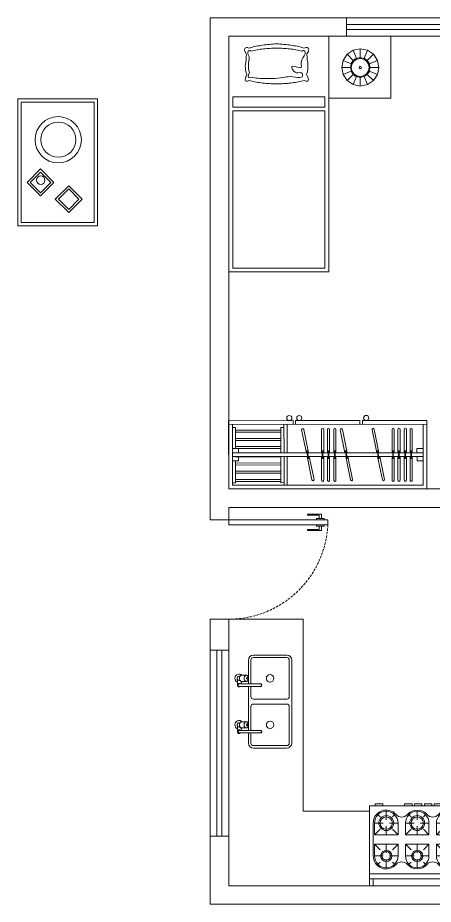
# Model space of a CAD drawing. Header units: centimetres. Extents: x 35234 to 67506, y -7058 to -4021.
# Drawn here: x 52459 to 52794, y -6008 to -5293 of the extents above; entities that cross this region are included whole.
import ezdxf

# ---------------------------------------------------------------- set-up
doc = ezdxf.new("R2010")
doc.units = ezdxf.units.CM
doc.header["$LTSCALE"] = 0.3
doc.linetypes.add('HIDDEN', pattern=[9.525, 6.35, -3.175])
for name, color, linetype, lineweight in [('Blocos', 242, 'Continuous', 5), ('Janelas', 86, 'Continuous', 5), ('Paredes', 87, 'Continuous', 20), ('Portas', 152, 'Continuous', 5)]:
    doc.layers.add(name, color=color, linetype=linetype, lineweight=lineweight)
doc.layers.get('0').off()

# ---------------------------------------------------------------- blocks, each defined once
blk = doc.blocks.new('Porta 80')
for p, q in [((-5, 75), (-8.5, 75)), ((-8.5, 75), (-8.5, 63.5)), ((-7.75, 63.5), (-7.75, 73)), ((-7.75, 73), (-5, 73)), ((-4, 77), (-5, 77)), ((-5, 77), (-5, 71)), ((0, 77), (1, 77)), ((1, 77), (1, 71)), ((1, 75), (4.5, 75)), ((3.75, 73), (1, 73)), ((3.75, 63.5), (3.75, 73)), ((4.5, 75), (4.5, 63.5)), ((-5, 71), (-4, 71)), ((1, 71), (0, 71)), ((-8.5, 63.5), (-7.75, 63.5)), ((4.5, 63.5), (3.75, 63.5))]:
    blk.add_line(p, q)
blk.add_lwpolyline([(-4, 0), (0, 0), (0, 80), (-4, 80)], close=True)
at = {"linetype": 'HIDDEN'}
blk.add_arc((0, 0), 80.1, 92.86241, 180, dxfattribs=at)
blk = doc.blocks.new('Janela 150')
for p, q in [((150, 15), (0, 15)), ((0, 15), (0, 0)), ((150, 0), (150, 15)), ((150, 9.5), (0, 9.5)), ((0, 5.5), (150, 5.5)), ((0, 0), (150, 0))]:
    blk.add_line(p, q)
blk = doc.blocks.new('mesa_centro_sala')
at = {"layer": 'Blocos'}
for p, q in [((0, -51.26), (0, 51.26)), ((0, 51.26), (64.29, 51.26)), ((64.29, 51.26), (64.29, -51.26)), ((2.7, -48.56), (2.7, 48.56)), ((2.7, 48.56), (61.59, 48.56)), ((61.59, 48.56), (61.59, -48.56)), ((18.4, -5.37), (7.56, -16.21)), ((29.24, -16.21), (18.4, -5.37)), ((18.4, -7.91), (10.1, -16.21)), ((26.7, -16.21), (18.4, -7.91)), ((7.56, -16.21), (18.4, -27.05)), ((10.1, -16.21), (18.4, -24.51)), ((18.4, -27.05), (29.24, -16.21)), ((18.4, -24.51), (26.7, -16.21)), ((41.16, -18.87), (30.31, -29.71)), ((41.16, -21.41), (32.86, -29.71)), ((52, -29.71), (41.16, -18.87)), ((49.45, -29.71), (41.16, -21.41)), ((30.31, -29.71), (41.16, -40.55)), ((32.86, -29.71), (41.16, -38.01)), ((41.16, -38.01), (49.45, -29.71)), ((41.16, -40.55), (52, -29.71)), ((61.59, -48.56), (2.7, -48.56)), ((64.29, -51.26), (0, -51.26))]:
    blk.add_line(p, q, dxfattribs=at)
for centre, radius in [((32.72, 18.23), 18.67), ((32.72, 18.23), 14.17), ((18.62, -14.37), 3.38)]:
    blk.add_circle(centre, radius, dxfattribs=at)
blk = doc.blocks.new('cama_solteiro')
at = {"layer": 'Blocos'}
for p, q in [((40.45, 0), (-40.45, 0)), ((-40.45, 0), (-40.45, -190)), ((40.45, -190), (40.45, 0)), ((40.45, 0), (90.45, 0)), ((40.45, -50), (40.45, 0)), ((90.45, 0), (90.45, -50)), ((-14.4, -7.33), (-13.09, -7.12)), ((-13.09, -7.12), (-11.75, -6.93)), ((-11.75, -6.93), (-10.39, -6.76)), ((-10.39, -6.76), (-9.01, -6.6)), ((-9.01, -6.6), (-7.6, -6.46)), ((-7.6, -6.46), (-6.17, -6.33)), ((-6.17, -6.33), (-4.72, -6.23)), ((-4.72, -6.23), (-3.24, -6.13)), ((-3.24, -6.13), (-1.74, -6.06)), ((-1.74, -6.06), (-0.24, -6.13)), ((-0.24, -6.13), (1.25, -6.23)), ((1.25, -6.23), (2.71, -6.33)), ((2.71, -6.33), (4.14, -6.46)), ((4.14, -6.46), (5.56, -6.6)), ((5.56, -6.6), (6.94, -6.76)), ((6.94, -6.76), (8.3, -6.93)), ((8.3, -6.93), (9.64, -7.12)), ((9.64, -7.12), (10.95, -7.33)), ((-27.64, -10.75), (-27.11, -9.62)), ((-27.36, -12.25), (-27.64, -10.75)), ((-26.3, -14.12), (-27.36, -12.25)), ((-27.11, -9.62), (-26.18, -9.02)), ((-26.19, -15.18), (-26.3, -14.12)), ((-26.18, -9.02), (-25.17, -8.99)), ((-25.17, -8.99), (-24.11, -9.56)), ((-24.74, -12), (-25.12, -12.95)), ((-25.12, -12.95), (-24.9, -14.2)), ((-24.9, -14.2), (-24.11, -15.74)), ((-24.03, -11.48), (-24.74, -12)), ((-24.11, -9.56), (-22.98, -9.23)), ((-23.28, -11.45), (-24.03, -11.48)), ((-22.49, -11.93), (-23.28, -11.45)), ((-22.98, -9.23), (-21.82, -8.91)), ((-21.24, -11.64), (-22.49, -11.93)), ((-21.82, -8.91), (-20.64, -8.6)), ((-19.99, -11.36), (-21.24, -11.64)), ((-20.64, -8.6), (-19.44, -8.32)), ((-18.74, -11.11), (-19.99, -11.36)), ((-19.44, -8.32), (-18.21, -8.05)), ((-17.47, -10.88), (-18.74, -11.11)), ((-18.21, -8.05), (-16.96, -7.79)), ((-16.2, -10.66), (-17.47, -10.88)), ((-16.96, -7.79), (-15.7, -7.55)), ((-14.93, -10.47), (-16.2, -10.66)), ((-15.7, -7.55), (-14.4, -7.33)), ((-13.64, -10.29), (-14.93, -10.47)), ((-12.35, -10.14), (-13.64, -10.29)), ((-11.05, -10), (-12.35, -10.14)), ((-9.75, -9.88), (-11.05, -10)), ((-8.43, -9.78), (-9.75, -9.88)), ((-7.11, -9.7), (-8.43, -9.78)), ((-5.78, -9.64), (-7.11, -9.7)), ((-4.45, -9.59), (-5.78, -9.64)), ((-3.1, -9.57), (-4.45, -9.59)), ((-1.74, -9.56), (-3.1, -9.57)), ((-0.4, -9.57), (-1.74, -9.56)), ((0.93, -9.59), (-0.4, -9.57)), ((2.26, -9.64), (0.93, -9.59)), ((3.57, -9.7), (2.26, -9.64)), ((4.88, -9.78), (3.57, -9.7)), ((6.18, -9.88), (4.88, -9.78)), ((7.48, -10), (6.18, -9.88)), ((8.76, -10.14), (7.48, -10)), ((10.04, -10.29), (8.76, -10.14)), ((11.3, -10.47), (10.04, -10.29)), ((10.95, -7.33), (12.24, -7.55)), ((12.56, -10.66), (11.3, -10.47)), ((12.24, -7.55), (13.5, -7.79)), ((13.82, -10.88), (12.56, -10.66)), ((13.5, -7.79), (14.74, -8.05)), ((15.06, -11.11), (13.82, -10.88)), ((14.74, -8.05), (15.95, -8.32)), ((16.3, -11.36), (15.06, -11.11)), ((15.95, -8.32), (17.14, -8.6)), ((17.53, -11.64), (16.3, -11.36)), ((17.14, -8.6), (18.31, -8.91)), ((18.75, -11.93), (17.53, -11.64)), ((18.31, -8.91), (19.45, -9.23)), ((19.55, -11.45), (18.75, -11.93)), ((19.45, -9.23), (20.56, -9.56)), ((20.32, -11.48), (19.55, -11.45)), ((21, -12), (20.32, -11.48)), ((20.37, -15.74), (21.19, -14.2)), ((20.56, -9.56), (21.8, -8.99)), ((21.39, -12.95), (21, -12)), ((21.19, -14.2), (21.39, -12.95)), ((21.8, -8.99), (22.88, -9.02)), ((22.75, -14.12), (22.71, -15.18)), ((23.85, -12.25), (22.75, -14.12)), ((22.88, -9.02), (23.75, -9.62)), ((23.75, -9.62), (24.18, -10.75)), ((24.18, -10.75), (23.85, -12.25)), ((-26.93, -22.48), (-26.74, -20.99)), ((-26.74, -20.99), (-26.42, -18.6)), ((-26.42, -18.6), (-26.24, -16.67)), ((-26.24, -16.67), (-26.19, -15.18)), ((-24.36, -21.24), (-24.55, -22.91)), ((-24.05, -18.76), (-24.36, -21.24)), ((-24.11, -15.74), (-23.97, -16.93)), ((-23.97, -16.93), (-24.05, -18.76)), ((17.98, -21.68), (18.21, -20.42)), ((18.21, -20.42), (18.68, -19.01)), ((18.68, -19.01), (19.4, -17.45)), ((19.4, -17.45), (20.37, -15.74)), ((22.71, -15.18), (22.79, -16.67)), ((22.79, -16.67), (22.99, -18.6)), ((22.99, -18.6), (23.31, -20.99)), ((23.31, -20.99), (23.47, -22.48)), ((-27.02, -23.93), (-26.93, -22.48)), ((-27.01, -25.36), (-27.02, -23.93)), ((-26.89, -26.76), (-27.01, -25.36)), ((-26.68, -28.13), (-26.89, -26.76)), ((-26.35, -29.48), (-26.68, -28.13)), ((-24.55, -22.91), (-24.58, -24.53)), ((-24.58, -24.53), (-24.46, -26.1)), ((-24.46, -26.1), (-24.18, -27.63)), ((-24.18, -27.63), (-23.74, -29.12)), ((10.46, -25.37), (10.52, -24.45)), ((11.13, -26.87), (10.46, -25.37)), ((10.52, -24.45), (11.33, -24.11)), ((12.06, -28.1), (11.13, -26.87)), ((11.33, -24.11), (12.88, -24.37)), ((13.13, -28.97), (12.06, -28.1)), ((12.88, -24.37), (15.19, -25)), ((15.19, -25), (16.89, -25.24)), ((16.89, -25.24), (17.97, -25.11)), ((17.97, -25.11), (18.42, -24.61)), ((17.99, -22.79), (17.98, -21.68)), ((18.25, -23.74), (17.99, -22.79)), ((18.42, -24.61), (18.25, -23.74)), ((23.14, -28.13), (22.8, -29.48)), ((23.37, -26.76), (23.14, -28.13)), ((23.5, -25.36), (23.37, -26.76)), ((23.47, -22.48), (23.54, -23.93)), ((23.54, -23.93), (23.5, -25.36)), ((-27.03, -35.16), (-26.97, -34.09)), ((-26.77, -35.83), (-27.03, -35.16)), ((-26.97, -34.09), (-26.6, -32.64)), ((-26.6, -32.64), (-25.92, -30.8)), ((-25.92, -30.8), (-26.35, -29.48)), ((-24.11, -35.55), (-25.32, -36.03)), ((-24.5, -31.04), (-24.76, -32.38)), ((-24.76, -32.38), (-24.52, -33.15)), ((-24.52, -33.15), (-23.76, -33.35)), ((-23.74, -29.12), (-24.5, -31.04)), ((-22.94, -35.86), (-24.11, -35.55)), ((-23.76, -33.35), (-22.49, -32.99)), ((-22.49, -32.99), (-20.97, -33.28)), ((-20.97, -33.28), (-19.47, -33.51)), ((-19.47, -33.51), (-17.99, -33.7)), ((-17.99, -33.7), (-16.53, -33.84)), ((-16.53, -33.84), (-15.09, -33.94)), ((-15.09, -33.94), (-13.68, -33.99)), ((-13.68, -33.99), (-12.26, -34.01)), ((-12.26, -34.01), (-10.8, -34.03)), ((-10.8, -34.03), (-9.32, -34.04)), ((-9.32, -34.04), (-7.81, -34.05)), ((-7.81, -34.05), (-6.26, -34.05)), ((-6.26, -34.05), (-4.68, -34.05)), ((-4.68, -34.05), (-2.89, -33.99)), ((-2.89, -33.99), (-0.89, -33.78)), ((-0.89, -33.78), (1.32, -33.43)), ((1.32, -33.43), (3.01, -33.13)), ((3.01, -33.13), (4.63, -32.9)), ((4.63, -32.9), (6.15, -32.73)), ((6.15, -32.73), (7.56, -32.61)), ((7.56, -32.61), (9.42, -32.47)), ((9.42, -32.47), (11.37, -32.55)), ((11.37, -32.55), (13.44, -32.86)), ((14.35, -29.45), (13.13, -28.97)), ((13.44, -32.86), (15.36, -33.17)), ((15.72, -29.56), (14.35, -29.45)), ((15.36, -33.17), (17, -33.22)), ((17.25, -29.3), (15.72, -29.56)), ((17, -33.22), (18.37, -32.99)), ((18.21, -29.42), (17.25, -29.3)), ((18.83, -30.02), (18.21, -29.42)), ((18.37, -32.99), (18.86, -32.78)), ((19.12, -31.05), (18.83, -30.02)), ((18.86, -32.78), (19.1, -32.14)), ((19.1, -32.14), (19.12, -31.05)), ((20.56, -35.55), (19.38, -35.86)), ((21.8, -36.03), (20.56, -35.55)), ((22.8, -29.48), (22.37, -30.8)), ((22.37, -30.8), (23.15, -32.47)), ((23.15, -32.47), (23.64, -33.84)), ((23.76, -35.64), (23.4, -36.07)), ((23.64, -33.84), (23.84, -34.89)), ((23.84, -34.89), (23.76, -35.64)), ((-26.2, -36.12), (-26.77, -35.83)), ((-25.32, -36.03), (-26.2, -36.12)), ((-21.74, -36.15), (-22.94, -35.86)), ((-20.53, -36.43), (-21.74, -36.15)), ((-19.3, -36.68), (-20.53, -36.43)), ((-18.06, -36.92), (-19.3, -36.68)), ((-16.79, -37.14), (-18.06, -36.92)), ((-15.51, -37.34), (-16.79, -37.14)), ((-14.22, -37.52), (-15.51, -37.34)), ((-12.9, -37.68), (-14.22, -37.52)), ((-11.57, -37.83), (-12.9, -37.68)), ((-10.22, -37.95), (-11.57, -37.83)), ((-8.85, -38.06), (-10.22, -37.95)), ((-7.47, -38.14), (-8.85, -38.06)), ((-6.06, -38.21), (-7.47, -38.14)), ((-4.64, -38.26), (-6.06, -38.21)), ((-3.2, -38.29), (-4.64, -38.26)), ((-1.74, -38.3), (-3.2, -38.29)), ((-0.3, -38.29), (-1.74, -38.3)), ((1.13, -38.26), (-0.3, -38.29)), ((2.55, -38.21), (1.13, -38.26)), ((3.94, -38.14), (2.55, -38.21)), ((5.32, -38.06), (3.94, -38.14)), ((6.68, -37.95), (5.32, -38.06)), ((8.03, -37.83), (6.68, -37.95)), ((9.36, -37.68), (8.03, -37.83)), ((10.67, -37.52), (9.36, -37.68)), ((11.97, -37.34), (10.67, -37.52)), ((13.24, -37.14), (11.97, -37.34)), ((14.51, -36.92), (13.24, -37.14)), ((15.75, -36.68), (14.51, -36.92)), ((16.98, -36.43), (15.75, -36.68)), ((18.19, -36.15), (16.98, -36.43)), ((19.38, -35.86), (18.19, -36.15)), ((22.74, -36.21), (21.8, -36.03)), ((23.4, -36.07), (22.74, -36.21)), ((-37.14, -48.73), (37.14, -48.73)), ((-37.14, -57.17), (-37.14, -48.73)), ((37.14, -48.73), (37.14, -57.17)), ((90.45, -50), (40.45, -50)), ((37.14, -57.17), (-37.14, -57.17)), ((-37.14, -60.04), (37.14, -60.04)), ((-37.14, -186.94), (-37.14, -60.04)), ((37.14, -60.04), (37.14, -186.94)), ((-40.45, -190), (40.45, -190)), ((37.14, -186.94), (-37.14, -186.94))]:
    blk.add_line(p, q, dxfattribs=at)
for points in [[(62.96, -18.4, 32.49), (59.99, -11.24, 18), (55.13, -14.5, 18), (60.6, -19.97, 32.49)], [(60.6, -19.97, 32.49), (55.13, -14.5, 18), (59.99, -11.24, 18), (62.96, -18.4, 32.49)], [(65.73, -17.84, 32.49), (65.73, -10.1, 18), (59.99, -11.24, 18), (62.96, -18.4, 32.49)], [(62.96, -18.4, 32.49), (59.99, -11.24, 18), (65.73, -10.1, 18), (65.73, -17.84, 32.49)], [(68.51, -18.4, 32.49), (71.47, -11.24, 18), (65.73, -10.1, 18), (65.73, -17.84, 32.49)], [(65.73, -17.84, 32.49), (65.73, -10.1, 18), (71.47, -11.24, 18), (68.51, -18.4, 32.49)], [(70.87, -19.97, 32.49), (76.34, -14.5, 18), (71.47, -11.24, 18), (68.51, -18.4, 32.49)], [(68.51, -18.4, 32.49), (71.47, -11.24, 18), (76.34, -14.5, 18), (70.87, -19.97, 32.49)], [(59.03, -22.32, 32.49), (51.88, -19.36, 18), (50.73, -25.1, 18), (58.47, -25.1, 32.49)], [(58.47, -25.1, 32.49), (50.73, -25.1, 18), (51.88, -19.36, 18), (59.03, -22.32, 32.49)], [(60.6, -19.97, 32.49), (55.13, -14.5, 18), (51.88, -19.36, 18), (59.03, -22.32, 32.49)], [(59.03, -22.32, 32.49), (51.88, -19.36, 18), (55.13, -14.5, 18), (60.6, -19.97, 32.49)], [(57.73, -25.12), (58.79, -21.13), (58.79, -21.13, 3), (57.73, -25.12, 3)], [(58.79, -21.13), (61.7, -18.19), (61.7, -18.19, 3), (58.79, -21.13, 3)], [(61.7, -18.19), (65.69, -17.1), (65.69, -17.1, 3), (61.7, -18.19, 3)], [(65.69, -17.1), (69.69, -18.15), (69.69, -18.15, 3), (65.69, -17.1, 3)], [(69.69, -18.15), (72.63, -21.06), (72.63, -21.06, 3), (69.69, -18.15, 3)], [(72.44, -22.32, 32.49), (79.59, -19.36, 18), (76.34, -14.5, 18), (70.87, -19.97, 32.49)], [(70.87, -19.97, 32.49), (76.34, -14.5, 18), (79.59, -19.36, 18), (72.44, -22.32, 32.49)], [(72.99, -25.1, 32.49), (80.73, -25.1, 18), (79.59, -19.36, 18), (72.44, -22.32, 32.49)], [(72.44, -22.32, 32.49), (79.59, -19.36, 18), (80.73, -25.1, 18), (72.99, -25.1, 32.49)], [(72.63, -21.06), (73.73, -25.04), (73.73, -25.04, 3), (72.63, -21.06, 3)], [(58.47, -25.1, 32.49), (50.73, -25.1, 18), (51.88, -30.84, 18), (59.03, -27.88, 32.49)], [(59.03, -27.88, 32.49), (51.88, -30.84, 18), (50.73, -25.1, 18), (58.47, -25.1, 32.49)], [(59.03, -27.88, 32.49), (51.88, -30.84, 18), (55.13, -35.71, 18), (60.6, -30.24, 32.49)], [(60.6, -30.24, 32.49), (55.13, -35.71, 18), (51.88, -30.84, 18), (59.03, -27.88, 32.49)], [(58.81, -29.11), (57.73, -25.12), (57.73, -25.12, 3), (58.81, -29.11, 3)], [(64.78, -25.41, 3), (65.14, -24.3, 3), (65.14, -24.3, 20), (64.78, -25.41, 20)], [(65.74, -26.1, 3), (64.78, -25.41, 3), (64.78, -25.41, 20), (65.74, -26.1, 20)], [(65.14, -24.3, 3), (66.32, -24.29, 3), (66.32, -24.29, 20), (65.14, -24.3, 20)], [(66.69, -25.4, 3), (65.74, -26.1, 3), (65.74, -26.1, 20), (66.69, -25.4, 20)], [(66.32, -24.29, 3), (66.69, -25.4, 3), (66.69, -25.4, 20), (66.32, -24.29, 20)], [(70.87, -30.24, 32.49), (76.34, -35.71, 18), (79.59, -30.84, 18), (72.44, -27.88, 32.49)], [(72.44, -27.88, 32.49), (79.59, -30.84, 18), (76.34, -35.71, 18), (70.87, -30.24, 32.49)], [(72.44, -27.88, 32.49), (79.59, -30.84, 18), (80.73, -25.1, 18), (72.99, -25.1, 32.49)], [(72.99, -25.1, 32.49), (80.73, -25.1, 18), (79.59, -30.84, 18), (72.44, -27.88, 32.49)], [(73.73, -25.04), (72.69, -29.04), (72.69, -29.04, 3), (73.73, -25.04, 3)], [(60.6, -30.24, 32.49), (55.13, -35.71, 18), (59.99, -38.96, 18), (62.96, -31.81, 32.49)], [(62.96, -31.81, 32.49), (59.99, -38.96, 18), (55.13, -35.71, 18), (60.6, -30.24, 32.49)], [(61.74, -32.03), (58.81, -29.11), (58.81, -29.11, 3), (61.74, -32.03, 3)], [(62.96, -31.81, 32.49), (59.99, -38.96, 18), (65.73, -40.1, 18), (65.73, -32.36, 32.49)], [(65.73, -32.36, 32.49), (65.73, -40.1, 18), (59.99, -38.96, 18), (62.96, -31.81, 32.49)], [(65.81, -33.1), (61.74, -32.03), (61.74, -32.03, 3), (65.81, -33.1, 3)], [(65.73, -32.36, 32.49), (65.73, -40.1, 18), (71.47, -38.96, 18), (68.51, -31.81, 32.49)], [(68.51, -31.81, 32.49), (71.47, -38.96, 18), (65.73, -40.1, 18), (65.73, -32.36, 32.49)], [(69.8, -31.99), (65.81, -33.1), (65.81, -33.1, 3), (69.8, -31.99, 3)], [(68.51, -31.81, 32.49), (71.47, -38.96, 18), (76.34, -35.71, 18), (70.87, -30.24, 32.49)], [(70.87, -30.24, 32.49), (76.34, -35.71, 18), (71.47, -38.96, 18), (68.51, -31.81, 32.49)], [(72.69, -29.04), (69.8, -31.99), (69.8, -31.99, 3), (72.69, -29.04, 3)]]:
    blk.add_3dface(points, dxfattribs=at)
for points, invisible_edges in [([(61.74, -32.03, 3), (57.73, -25.12, 3), (58.79, -21.13, 3)], 13), ([(61.74, -32.03, 3), (58.79, -21.13, 3), (61.7, -18.19, 3)], 13), ([(61.74, -32.03, 3), (61.7, -18.19, 3), (65.69, -17.1, 3)], 13), ([(61.74, -32.03, 3), (65.69, -17.1, 3), (69.69, -18.15, 3)], 13), ([(61.74, -32.03, 3), (69.69, -18.15, 3), (72.63, -21.06, 3)], 13), ([(69.8, -31.99, 3), (72.63, -21.06, 3), (73.73, -25.04, 3), (72.69, -29.04, 3)], 1), ([(61.74, -32.03, 3), (58.81, -29.11, 3), (57.73, -25.12, 3)], 12), ([(61.74, -32.03, 3), (69.8, -31.99, 3), (65.81, -33.1, 3)], 1)]:
    blk.add_3dface(points, dxfattribs=dict(at, invisible_edges=invisible_edges))
blk = doc.blocks.new('guarda_roupa')
at = {"layer": 'Blocos'}
for p, q in [((-0.07, 80), (54.93, 80.05)), ((0.07, -80), (-0.07, 80)), ((51.93, 80.05), (52.07, -79.95)), ((54.93, 80.05), (54.98, 28.05)), ((2.93, 77), (51.93, 77.05)), ((3.07, -77), (2.93, 77)), ((4.92, 74.41), (4.92, 77)), ((22.43, 74.42), (4.92, 74.41)), ((6, 37.93), (5.96, 74.41)), ((7.61, 37.93), (7.58, 74.41)), ((12.61, 37.93), (12.58, 74.42)), ((14.22, 37.93), (14.19, 74.42)), ((19.22, 37.94), (19.19, 74.42)), ((20.84, 37.94), (20.81, 74.42)), ((22.44, 72.02), (22.43, 77.02)), ((22.44, 72.02), (25.94, 72.02)), ((25.84, 37.94), (25.81, 74.43)), ((26.04, -40.68), (25.93, 77.02)), ((29.04, -40.06), (28.93, 77.03)), ((28.94, 72.03), (32.44, 72.03)), ((32.45, 37.95), (32.42, 74.43)), ((32.44, 72.03), (32.43, 77.03)), ((49.37, 74.45), (32.43, 74.43)), ((34.07, 37.95), (34.03, 74.43)), ((39.07, 37.95), (39.03, 74.44)), ((40.68, 37.96), (40.65, 74.44)), ((45.68, 37.96), (45.65, 74.44)), ((47.29, 37.96), (47.26, 74.45)), ((49.37, 77.04), (49.37, 74.45)), ((25.97, 37.94), (4.95, 37.92)), ((4.96, 35.33), (4.95, 37.92)), ((49.4, 37.96), (28.97, 37.95)), ((49.4, 37.96), (49.41, 35.37)), ((25.97, 35.35), (2.97, 35.33)), ((25.97, 32.75), (2.97, 32.73)), ((51.97, 35.37), (28.97, 35.35)), ((51.97, 32.77), (28.97, 32.75)), ((51.98, 28.05), (54.98, 28.05)), ((51.98, 26.05), (54.98, 26.05)), ((54.98, 26.05), (55.02, -25.95)), ((7.18, 12.82), (25.99, 16.7)), ((25.99, 14.95), (7.53, 11.14)), ((24.42, 15.87), (30.58, 17.13)), ((24.52, 15.38), (24.42, 15.87)), ((30.68, 16.65), (24.52, 15.38)), ((26, 4.51), (25.99, 15.68)), ((28.98, 17.31), (47.48, 21.12)), ((47.82, 19.45), (28.99, 15.56)), ((29, 4.51), (28.99, 16.3)), ((30.58, 17.13), (30.68, 16.65)), ((6.87, 4.99), (26, 5.01)), ((26, 3.29), (6.87, 3.28)), ((6.87, 0.28), (26, 0.29)), ((24.37, 4.01), (24.37, 4.51)), ((24.37, 4.51), (30.65, 4.51)), ((30.65, 4.02), (24.37, 4.01)), ((26, -0.2), (26, 4.01)), ((29, 5.01), (48.01, 5.02)), ((29, -0.2), (29, 4.01)), ((48.01, 3.31), (29, 3.29)), ((29, 0.3), (48.01, 0.31)), ((30.65, 4.51), (30.65, 4.02)), ((26, -1.42), (6.87, -1.44)), ((6.88, -4.85), (26, -4.83)), ((26.01, -6.54), (6.88, -6.56)), ((24.37, -0.2), (30.66, -0.2)), ((24.37, -0.7), (24.37, -0.2)), ((30.66, -0.7), (24.37, -0.7)), ((24.38, -5.33), (30.66, -5.32)), ((24.38, -5.82), (24.38, -5.33)), ((30.66, -5.82), (24.38, -5.82)), ((26, -5.33), (26, -0.7)), ((29, -5.32), (29, -0.7)), ((48.02, -1.4), (29, -1.42)), ((29, -4.83), (48.02, -4.81)), ((48.02, -6.52), (29.01, -6.54)), ((30.66, -0.2), (30.66, -0.7)), ((30.66, -5.32), (30.66, -5.82)), ((24.45, -15.31), (30.61, -14.04)), ((29.01, -13.86), (47.51, -10.05)), ((47.85, -11.73), (29.01, -15.61)), ((30.61, -14.04), (30.71, -14.53)), ((7.21, -18.36), (26.01, -14.48)), ((26.01, -16.23), (7.55, -20.03)), ((24.55, -15.8), (24.45, -15.31)), ((30.71, -14.53), (24.55, -15.8)), ((55.02, -25.95), (52.02, -25.95)), ((55.02, -27.95), (52.02, -27.95)), ((55.02, -27.95), (55.07, -79.95)), ((29.03, -39.56), (47.53, -35.74)), ((7.23, -44.05), (26.04, -40.17)), ((26.04, -41.92), (7.58, -45.73)), ((24.47, -41), (30.63, -39.73)), ((24.57, -41.49), (24.47, -41)), ((30.73, -40.22), (24.57, -41.49)), ((26.05, -52.36), (26.04, -41.19)), ((47.87, -37.42), (29.04, -41.3)), ((29.05, -52.36), (29.04, -40.57)), ((30.63, -39.73), (30.73, -40.22)), ((6.92, -51.88), (26.05, -51.86)), ((26.05, -53.58), (6.92, -53.59)), ((6.92, -56.59), (26.05, -56.57)), ((24.42, -52.36), (30.7, -52.36)), ((24.42, -52.86), (24.42, -52.36)), ((30.7, -52.85), (24.42, -52.86)), ((24.42, -57.57), (24.42, -57.07)), ((24.42, -57.07), (30.71, -57.07)), ((26.05, -57.07), (26.05, -52.86)), ((29.05, -51.86), (48.06, -51.84)), ((29.05, -57.07), (29.05, -52.85)), ((48.06, -53.56), (29.05, -53.57)), ((29.05, -56.57), (48.06, -56.56)), ((30.7, -52.36), (30.7, -52.85)), ((30.71, -57.07), (30.71, -57.56)), ((26.05, -58.29), (6.92, -58.3)), ((6.93, -61.72), (26.05, -61.7)), ((26.06, -63.41), (6.93, -63.43)), ((30.71, -57.56), (24.42, -57.57)), ((24.43, -62.2), (30.71, -62.19)), ((24.43, -62.69), (24.43, -62.2)), ((30.71, -62.69), (24.43, -62.69)), ((26.05, -62.2), (26.05, -57.57)), ((26.06, -66.91), (26.06, -62.69)), ((29.05, -62.19), (29.05, -57.57)), ((48.07, -58.27), (29.05, -58.28)), ((29.05, -61.7), (48.07, -61.68)), ((29.06, -66.9), (29.06, -62.69)), ((48.07, -63.39), (29.06, -63.41)), ((30.71, -62.19), (30.71, -62.69)), ((6.93, -66.43), (26.06, -66.41)), ((26.06, -68.12), (6.93, -68.14)), ((24.43, -66.91), (30.72, -66.9)), ((24.43, -67.4), (24.43, -66.91)), ((30.72, -67.4), (24.43, -67.4)), ((26.07, -76.98), (26.06, -67.4)), ((29.06, -66.41), (48.07, -66.39)), ((29.07, -76.97), (29.06, -67.4)), ((48.07, -68.1), (29.06, -68.12)), ((30.72, -66.9), (30.72, -67.4)), ((52.07, -76.95), (3.07, -77)), ((26.06, -71.98), (22.56, -71.98)), ((22.57, -76.98), (22.56, -71.98)), ((32.56, -71.97), (29.06, -71.97)), ((32.57, -76.97), (32.56, -71.97)), ((55.07, -79.95), (0.07, -80))]:
    blk.add_line(p, q, dxfattribs=at)
for centre in [(57.05, 31.07), (57.06, 23.03), (57.1, -30.97)]:
    blk.add_circle(centre, 2.08, dxfattribs=at)
for centre, start, end in [((47.65, 20.29), 281.64524, 101.64524), ((7.35, 11.98), 101.64524, 281.64524), ((6.87, 4.13), 90.05048, 270.05048), ((6.87, -0.58), 90.05048, 270.05048), ((48.01, 4.17), 270.05048, 90.05048), ((48.02, -0.54), 270.05048, 90.05048), ((6.88, -5.7), 90.05048, 270.05048), ((48.02, -5.67), 270.05048, 90.05048), ((47.68, -10.89), 281.64524, 101.64524), ((7.38, -19.19), 101.64524, 281.64524), ((47.7, -36.58), 281.64524, 101.64524), ((7.4, -44.89), 101.64524, 281.64524), ((6.92, -52.74), 90.05048, 270.05048), ((6.92, -57.45), 90.05048, 270.05048), ((48.06, -52.7), 270.05048, 90.05048), ((48.07, -57.41), 270.05048, 90.05048), ((6.93, -62.57), 90.05048, 270.05048), ((48.07, -62.54), 270.05048, 90.05048), ((6.93, -67.28), 90.05048, 270.05048), ((48.07, -67.25), 270.05048, 90.05048)]:
    blk.add_arc(centre, 0.856, start, end, dxfattribs=at)
blk = doc.blocks.new('pia_cozinha')
at = {"layer": 'Blocos'}
for p, q in [((0, 214.9), (60, 214.9)), ((0, 214.9), (0, 0)), ((60, 214.9), (60, 60)), ((46.91, 185.94), (19.91, 185.94)), ((15.91, 181.94), (15.91, 167.93)), ((17.91, 162.69), (17.91, 181.94)), ((19.91, 183.94), (46.91, 183.94)), ((48.91, 181.94), (48.91, 152.44)), ((50.91, 114.94), (50.91, 181.94)), ((7, 164.03), (7, 166.04)), ((8.5, 168.94), (9.2, 168.94)), ((8.5, 165.44), (9.2, 165.44)), ((10, 164.03), (10, 164.78)), ((10.46, 169.69), (10.95, 169.69)), ((10.46, 164.69), (10.95, 164.69)), ((14.22, 169.69), (10.95, 169.69)), ((10.95, 164.69), (14.22, 164.69)), ((15.91, 166.44), (15.91, 162.69)), ((7, 164.03), (7, 161.69)), ((8.5, 162.69), (10, 162.69)), ((8.5, 160.69), (9.62, 160.69)), ((9.62, 160.69), (15.91, 160.69)), ((10, 162.69), (10, 164.03)), ((15.91, 162.69), (10, 162.69)), ((15.91, 162.69), (25.5, 162.69)), ((15.91, 160.69), (25.5, 160.69)), ((15.91, 160.69), (15.91, 130.43)), ((17.91, 152.44), (17.91, 160.69)), ((46.91, 150.44), (19.91, 150.44)), ((17.91, 125.19), (17.91, 144.44)), ((19.91, 146.44), (46.91, 146.44)), ((48.91, 144.44), (48.91, 114.94)), ((8.5, 131.44), (9.2, 131.44)), ((10.46, 132.19), (10.95, 132.19)), ((14.22, 132.19), (10.95, 132.19)), ((15.91, 128.94), (15.91, 125.19)), ((7, 126.53), (7, 128.54)), ((7, 126.53), (7, 124.19)), ((8.5, 127.94), (9.2, 127.94)), ((8.5, 125.19), (10, 125.19)), ((8.5, 123.19), (9.62, 123.19)), ((9.62, 123.19), (15.91, 123.19)), ((10, 126.53), (10, 127.28)), ((10, 125.19), (10, 126.53)), ((15.91, 125.19), (10, 125.19)), ((10.46, 127.19), (10.95, 127.19)), ((10.95, 127.19), (14.22, 127.19)), ((15.91, 125.19), (25.5, 125.19)), ((15.91, 123.19), (25.5, 123.19)), ((15.91, 123.19), (15.91, 114.94)), ((17.91, 114.94), (17.91, 123.19)), ((46.91, 112.94), (19.91, 112.94)), ((19.91, 110.94), (46.91, 110.94)), ((60, 60), (113.64, 60)), ((113.64, 60), (113.64, 0)), ((0, 0), (113.64, 0))]:
    blk.add_line(p, q, dxfattribs=at)
for centre in [(33.41, 167.19), (33.41, 129.69)]:
    blk.add_circle(centre, 3, dxfattribs=at)
for centre, radius, start, end in [((19.91, 181.94), 4, 90, 180), ((46.91, 181.94), 4, 0, 90), ((19.91, 181.94), 2, 90, 180), ((46.91, 181.94), 2, 0, 90), ((8.5, 167.19), 3.5, 45.58469, 244.62307), ((8.5, 167.19), 1.75, 90, 204.61998), ((6, 166.04), 1, 360, 24.61998), ((8.5, 167.19), 1.75, 211.00272, 270), ((12.22, 167.19), 3.52, 163.67505, 180), ((12.22, 167.19), 3.52, 180, 196.32495), ((11.35, 167.44), 2.62, 144.73561, 163.67505), ((11.35, 166.94), 2.62, 196.32495, 215.26439), ((10.81, 167.83), 1.95, 120.36119, 144.73561), ((10.81, 166.55), 1.95, 215.26439, 239.63881), ((10.46, 168.42), 1.27, 90, 120.36119), ((10.46, 165.96), 1.27, 239.63881, 270), ((8.5, 167.19), 3.5, 295.37693, 314.41531), ((15.98, 167.19), 3.52, 163.67505, 180), ((15.98, 167.19), 3.52, 180, 196.32495), ((15.11, 167.44), 2.62, 144.73561, 163.67505), ((15.11, 166.94), 2.62, 196.32495, 215.26439), ((14.57, 167.83), 1.95, 120.36119, 144.73561), ((14.57, 166.55), 1.95, 215.26439, 239.63881), ((14.22, 168.42), 1.27, 90, 120.36119), ((14.22, 165.96), 1.27, 239.63881, 270), ((14.22, 168.42), 1.27, 59.63881, 90), ((14.22, 165.96), 1.27, 270, 300.36119), ((15.5, 167.19), 1.06, 163.67505, 180), ((15.5, 167.19), 1.06, 180, 196.32495), ((15.24, 167.27), 0.787, 144.73561, 163.67505), ((15.24, 167.11), 0.787, 196.32495, 215.26439), ((15.08, 167.38), 0.586, 120.36119, 144.73561), ((15.08, 167), 0.586, 215.26439, 239.63881), ((14.97, 167.56), 0.381, 90, 120.36119), ((14.97, 166.82), 0.381, 239.63881, 270), ((13.88, 167.83), 1.95, 35.26439, 59.63881), ((13.88, 166.55), 1.95, 300.36119, 324.73561), ((14.97, 167.56), 0.381, 59.63881, 90), ((14.97, 166.82), 0.381, 270, 300.36119), ((14.87, 167.38), 0.586, 35.26439, 59.63881), ((14.87, 167), 0.586, 300.36119, 324.73561), ((14.7, 167.27), 0.787, 16.32495, 35.26439), ((14.7, 167.11), 0.787, 324.73561, 343.67505), ((14.45, 167.19), 1.06, 360, 16.32495), ((14.45, 167.19), 1.06, 343.67505, 0), ((13.33, 167.44), 2.62, 16.32495, 35.26439), ((13.33, 166.94), 2.62, 324.73561, 343.67505), ((12.47, 167.19), 3.52, 12.20542, 16.32495), ((12.47, 167.19), 3.52, 343.67505, 347.79458), ((12.47, 167.19), 3.52, 0, 12.20542), ((12.47, 167.19), 3.52, 347.79458, 360), ((8.5, 161.69), 1.5, 41.81031, 180), ((8.5, 161.69), 1.5, 180, 318.18969), ((8.5, 161.69), 1, 90.00021, 270.00021), ((25.5, 161.69), 1.25, 233.1301, 126.8699), ((25.5, 161.69), 1, 270.00012, 90.00012), ((19.91, 152.44), 2, 180, 270), ((46.91, 152.44), 2, 270, 0), ((19.91, 144.44), 2, 90, 180), ((46.91, 144.44), 2, 0, 90), ((8.5, 129.69), 3.5, 45.58469, 244.62307), ((8.5, 129.69), 1.75, 90, 204.61998), ((6, 128.54), 1, 360, 24.61998), ((8.5, 129.69), 1.75, 211.00272, 270), ((12.22, 129.69), 3.52, 163.67505, 180), ((12.22, 129.69), 3.52, 180, 196.32495), ((11.35, 129.94), 2.62, 144.73561, 163.67505), ((10.81, 130.33), 1.95, 120.36119, 144.73561), ((10.46, 130.92), 1.27, 90, 120.36119), ((15.98, 129.69), 3.52, 163.67505, 180), ((15.98, 129.69), 3.52, 180, 196.32495), ((15.11, 129.94), 2.62, 144.73561, 163.67505), ((14.57, 130.33), 1.95, 120.36119, 144.73561), ((14.22, 130.92), 1.27, 90, 120.36119), ((14.22, 130.92), 1.27, 59.63881, 90), ((15.5, 129.69), 1.06, 163.67505, 180), ((15.5, 129.69), 1.06, 180, 196.32495), ((15.24, 129.77), 0.787, 144.73561, 163.67505), ((15.24, 129.61), 0.787, 196.32495, 215.26439), ((15.08, 129.88), 0.586, 120.36119, 144.73561), ((15.08, 129.5), 0.586, 215.26439, 239.63881), ((14.97, 130.06), 0.381, 90, 120.36119), ((14.97, 129.32), 0.381, 239.63881, 270), ((13.88, 130.33), 1.95, 35.26439, 59.63881), ((14.97, 130.06), 0.381, 59.63881, 90), ((14.97, 129.32), 0.381, 270, 300.36119), ((14.87, 129.88), 0.586, 35.26439, 59.63881), ((14.87, 129.5), 0.586, 300.36119, 324.73561), ((14.7, 129.77), 0.787, 16.32495, 35.26439), ((14.7, 129.61), 0.787, 324.73561, 343.67505), ((14.45, 129.69), 1.06, 0, 16.32495), ((14.45, 129.69), 1.06, 343.67505, 0), ((13.33, 129.94), 2.62, 16.32495, 35.26439), ((12.47, 129.69), 3.52, 12.20542, 16.32495), ((12.47, 129.69), 3.52, 343.67505, 347.79458), ((12.47, 129.69), 3.52, 0, 12.20542), ((12.47, 129.69), 3.52, 347.79458, 360), ((8.5, 124.19), 1.5, 41.81031, 180), ((8.5, 124.19), 1.5, 180, 318.18969), ((8.5, 124.19), 1, 90.00021, 270.00021), ((11.35, 129.44), 2.62, 196.32495, 215.26439), ((10.81, 129.05), 1.95, 215.26439, 239.63881), ((10.46, 128.46), 1.27, 239.63881, 270), ((8.5, 129.69), 3.5, 295.37693, 314.41531), ((15.11, 129.44), 2.62, 196.32495, 215.26439), ((14.57, 129.05), 1.95, 215.26439, 239.63881), ((14.22, 128.46), 1.27, 239.63881, 270), ((14.22, 128.46), 1.27, 270, 300.36119), ((13.88, 129.05), 1.95, 300.36119, 324.73561), ((13.33, 129.44), 2.62, 324.73561, 343.67505), ((25.5, 124.19), 1.25, 233.1301, 126.8699), ((25.5, 124.19), 1, 270.00012, 90.00012), ((19.91, 114.94), 4, 180, 270), ((19.91, 114.94), 2, 180, 270), ((46.91, 114.94), 2, 270, 0), ((46.91, 114.94), 4, 270, 0)]:
    blk.add_arc(centre, radius, start, end, dxfattribs=at)
blk = doc.blocks.new('fogão_6bocas')
at = {"layer": 'Blocos'}
for p, q in [((-33.81, 64.5), (-38.5, 64.5)), ((-38.5, 64.5), (-38.5, 5.5)), ((-27.82, 66), (-33.81, 66)), ((-33.81, 66), (-33.81, 64.5)), ((-27.82, 64.5), (-33.81, 64.5)), ((-27.82, 64.5), (-27.82, 66)), ((-10.19, 64.5), (-27.82, 64.5)), ((-4.19, 66), (-10.19, 66)), ((-10.19, 66), (-10.19, 64.5)), ((-4.19, 64.5), (-10.19, 64.5)), ((-4.19, 64.5), (-4.19, 66)), ((-2.19, 64.5), (-4.19, 64.5)), ((3.81, 66), (-2.19, 66)), ((-2.19, 66), (-2.19, 64.5)), ((3.81, 64.5), (-2.19, 64.5)), ((3.81, 64.5), (3.81, 66)), ((5.81, 64.5), (3.81, 64.5)), ((11.81, 66), (5.81, 66)), ((5.81, 66), (5.81, 64.5)), ((11.81, 64.5), (5.81, 64.5)), ((11.81, 64.5), (11.81, 66)), ((13.81, 64.5), (11.81, 64.5)), ((19.81, 66), (13.81, 66)), ((13.81, 66), (13.81, 64.5)), ((19.81, 64.5), (13.81, 64.5)), ((19.81, 64.5), (19.81, 66)), ((21.81, 64.5), (19.81, 64.5)), ((27.81, 66), (21.81, 66)), ((21.81, 66), (21.81, 64.5)), ((27.81, 64.5), (21.81, 64.5)), ((27.81, 64.5), (27.81, 66)), ((29.81, 64.5), (27.81, 64.5)), ((35.81, 66), (29.81, 66)), ((29.81, 66), (29.81, 64.5)), ((35.81, 64.5), (29.81, 64.5)), ((35.81, 64.5), (35.81, 66)), ((38.5, 64.5), (35.81, 64.5)), ((38.5, 5.5), (38.5, 64.5)), ((-29.95, 55.45), (-31.72, 57.22)), ((-25, 60), (-25, 53)), ((-20.05, 55.45), (-18.28, 57.22)), ((-4.95, 55.45), (-6.72, 57.22)), ((0, 60), (0, 53)), ((4.95, 55.45), (6.72, 57.22)), ((20.05, 55.45), (18.28, 57.22)), ((25, 60), (25, 53)), ((29.95, 55.45), (31.72, 57.22)), ((-35.5, 24), (-35.5, 50.5)), ((-34.5, 41), (-34.5, 50.5)), ((-34.5, 50.5), (-27.5, 50.5)), ((-22.5, 50.5), (-15.5, 50.5)), ((-15.5, 50.5), (-15.5, 41)), ((-9.5, 41), (-9.5, 50.5)), ((-9.5, 50.5), (-2.5, 50.5)), ((2.5, 50.5), (9.5, 50.5)), ((9.5, 50.5), (9.5, 41)), ((22.5, 50.5), (15.5, 50.5)), ((15.5, 50.5), (15.5, 41)), ((34.5, 50.5), (27.5, 50.5)), ((34.5, 41), (34.5, 50.5)), ((35.5, 50.5), (35.5, 24)), ((-29.95, 45.55), (-34.5, 41)), ((-25, 48), (-25, 41)), ((-20.05, 45.55), (-15.5, 41)), ((-4.95, 45.55), (-9.5, 41)), ((0, 48), (0, 41)), ((4.95, 45.55), (9.5, 41)), ((20.05, 45.55), (15.5, 41)), ((25, 48), (25, 41)), ((29.95, 45.55), (34.5, 41)), ((-15.5, 41), (-34.5, 41)), ((9.5, 41), (-9.5, 41)), ((15.5, 41), (34.5, 41)), ((-29.95, 28.95), (-34.5, 33.5)), ((-15.5, 33.5), (-34.5, 33.5)), ((-34.5, 33.5), (-34.5, 24)), ((-25, 26.5), (-25, 33.5)), ((-20.05, 28.95), (-15.5, 33.5)), ((-15.5, 24), (-15.5, 33.5)), ((9.5, 33.5), (-9.5, 33.5)), ((-9.5, 33.5), (-9.5, 24)), ((-4.95, 28.95), (-9.5, 33.5)), ((0, 26.5), (0, 33.5)), ((4.95, 28.95), (9.5, 33.5)), ((9.5, 24), (9.5, 33.5)), ((15.5, 24), (15.5, 33.5)), ((15.5, 33.5), (34.5, 33.5)), ((20.05, 28.95), (15.5, 33.5)), ((25, 26.5), (25, 33.5)), ((29.95, 28.95), (34.5, 33.5)), ((34.5, 33.5), (34.5, 24)), ((-34.5, 24), (-27.5, 24)), ((-25, 14.5), (-25, 21.5)), ((-22.5, 24), (-15.5, 24)), ((-9.5, 24), (-2.5, 24)), ((0, 14.5), (0, 21.5)), ((2.5, 24), (9.5, 24)), ((22.5, 24), (15.5, 24)), ((25, 14.5), (25, 21.5)), ((34.5, 24), (27.5, 24)), ((-29.95, 19.05), (-31.72, 17.28)), ((-20.05, 19.05), (-18.28, 17.28)), ((-4.95, 19.05), (-6.72, 17.28)), ((4.95, 19.05), (6.72, 17.28)), ((20.05, 19.05), (18.28, 17.28)), ((29.95, 19.05), (31.72, 17.28)), ((-38.5, 9.5), (38.5, 9.5)), ((-38.5, 5.5), (-35.5, 5.5)), ((-35.5, 5.5), (35.5, 5.5)), ((-35.5, 5.5), (-35.5, 0)), ((-35.5, 0), (35.5, 0)), ((35.5, 0), (35.5, 5.5)), ((35.5, 5.5), (38.5, 5.5))]:
    blk.add_line(p, q, dxfattribs=at)
for centre, radius in [((-25, 50.5), 6), ((-25, 50.5), 5), ((0, 50.5), 6), ((0, 50.5), 5), ((25, 50.5), 4.5), ((25, 50.5), 3.5), ((-25, 24), 4.5), ((-25, 24), 3.5), ((0, 24), 4.5), ((0, 24), 3.5), ((25, 24), 4.5), ((25, 24), 3.5)]:
    blk.add_circle(centre, radius, dxfattribs=at)
for centre, radius, start, end in [((-25, 50.5), 10.5, 40.74905, 180), ((-25, 50.5), 9.5, 0, 180), ((-12.5, 61.27), 6, 220.74905, 319.25095), ((0, 50.5), 9.5, 0, 180), ((0, 50.5), 10.5, 40.74905, 139.25095), ((12.5, 61.27), 6, 220.74905, 319.25095), ((25, 50.5), 9.5, 0, 180), ((25, 50.5), 10.5, 0, 139.25095), ((-25, 24), 10.5, 180, 319.25095), ((-25, 24), 9.5, 180, 0), ((0, 24), 9.5, 180, 0), ((25, 24), 9.5, 180, 0), ((25, 24), 10.5, 220.74905, 0), ((-12.5, 13.23), 6, 40.74905, 139.25095), ((0, 24), 10.5, 220.74905, 319.25095), ((12.5, 13.23), 6, 40.74905, 139.25095)]:
    blk.add_arc(centre, radius, start, end, dxfattribs=at)

msp = doc.modelspace()

# ---------------------------------------------------------------- linework, layer by layer
at = {"layer": 'Paredes'}
for p, q in [((52724.038, -5293.176), (52614.038, -5293.176)), ((52614.038, -5293.176), (52614.038, -5698.176)), ((52724.038, -5293.176), (52724.038, -5308.176)), ((52724.038, -5308.176), (52629.038, -5308.176)), ((52629.038, -5308.176), (52629.038, -5673.176)), ((52629.038, -5673.176), (52874.038, -5673.176)), ((52629.038, -5688.176), (52874.038, -5688.176)), ((52629.038, -5688.176), (52629.038, -5698.176)), ((52629.038, -5698.176), (52614.038, -5698.176)), ((52614.038, -5778.176), (52614.038, -5803.176)), ((52629.038, -5778.176), (52614.038, -5778.176)), ((52629.038, -5778.176), (52629.038, -5803.176)), ((52629.038, -5803.176), (52614.038, -5803.176)), ((52614.038, -5953.176), (52614.038, -6008.176)), ((52629.038, -5953.176), (52614.038, -5953.176)), ((52629.038, -5953.176), (52629.038, -5993.176)), ((52629.038, -5993.176), (52874.038, -5993.176)), ((52614.038, -6008.176), (52874.038, -6008.176))]:
    msp.add_line(p, q, dxfattribs=at)

# ---------------------------------------------------------------- block references
at = {"layer": 'Blocos'}
for name, p in [('cama_solteiro', (52669.486, -5308.176)), ('mesa_centro_sala', (52458.794, -5409.793)), ('pia_cozinha', (52629.038, -5993.176)), ('fogão_6bocas', (52781.183, -5993.176))]:
    msp.add_blockref(name, p, dxfattribs=at)
at = {"layer": 'Blocos', "rotation": 90}
msp.add_blockref('guarda_roupa', (52709.038, -5673.105), dxfattribs=at)
at = {"layer": 'Janelas'}
msp.add_blockref('Janela 150', (52724.038, -5308.176), dxfattribs=at)
at = {"layer": 'Janelas', "rotation": 90}
msp.add_blockref('Janela 150', (52629.038, -5953.176), dxfattribs=at)
at = {"layer": 'Portas', "xscale": -1, "rotation": 270.0000000000065}
msp.add_blockref('Porta 80', (52629.038, -5698.176), dxfattribs=at)

doc.saveas('drawing.dxf')
